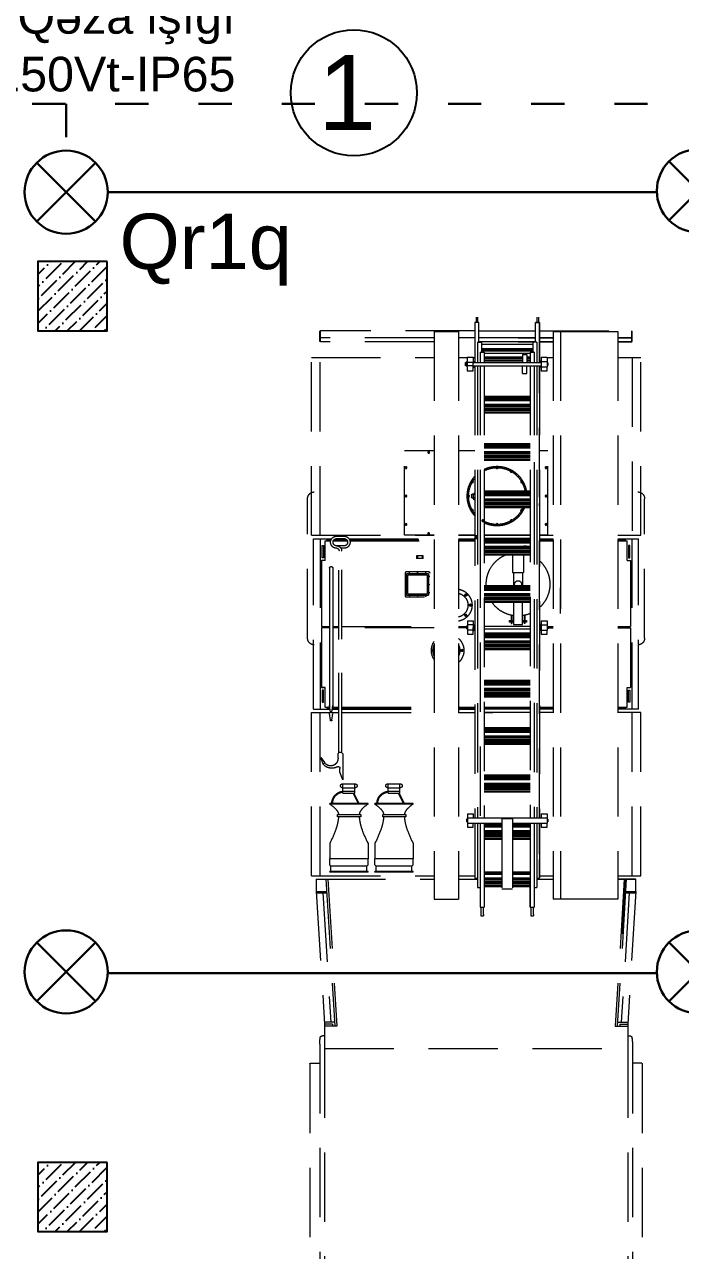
# Model space of a CAD drawing. Header units: millimetres. Extents: x 42452 to 2852333, y -419346 to 834876.
# Drawn here: x 2541444 to 2546176, y 326595 to 335442 of the extents above; entities that cross this region are included whole.
import ezdxf

# ---------------------------------------------------------------- set-up
doc = ezdxf.new("R2010")
doc.units = ezdxf.units.MM
doc.linetypes.add('ACAD_ISO03W100', pattern=[30, 12, -18])
doc.linetypes.add('DASHED', pattern=[0.75, 0.5, -0.25])
for name, color, linetype, lineweight in [('cad-block.com_Pen_No__7', 7, 'Continuous', 60), ('memar', 7, 'Continuous', 25), ('надписи', 5, 'Continuous', 30), ('НСП11', 5, 'Continuous', 30), ('Соед_газа', 184, 'ACAD_ISO03W100', 30)]:
    doc.layers.add(name, color=color, linetype=linetype, lineweight=lineweight)
doc.styles.add('Arial', font='arial.ttf', dxfattribs={"height": 200})
doc.styles.add('my_own', font='arial.ttf')
doc.styles.add('СГЕНЕРИР_СТИЛЬ_1', font='arial.ttf')

# ---------------------------------------------------------------- blocks, each defined once
blk = doc.blocks.new('MAS3')
at = {"layer": 'cad-block.com_Pen_No__7', "color": 252, "linetype": 'DASHED', "lineweight": 9, "ltscale": 1000, "true_color": 0x939598}
for p, q in [((137320.6, 786126.8), (137349.9, 786126.8)), ((137320.6, 786126.8), (137320.6, 785839.3)), ((137349.9, 786126.8), (137320.6, 786126.8)), ((137320.6, 785839.3), (137320.6, 786126.8)), ((137330, 786165.6), (137330, 786126.8)), ((137340.4, 786165.6), (137340.4, 786126.8)), ((137349.9, 785985.2), (137349.9, 786126.8)), ((137760, 786126.8), (137789.3, 786126.8)), ((137760, 785985.2), (137760, 786126.8)), ((137769.5, 786165.6), (137769.5, 786126.8)), ((137779.3, 786165.6), (137779.3, 786126.8)), ((137789.3, 786126.8), (137789.3, 785988.1)), ((136653.3, 785990), (136653.3, 786064.3)), ((136656.2, 786064.3), (136653.3, 786064.3)), ((136653.3, 785990), (136653.3, 786064.3)), ((136656.2, 786064.3), (136653.3, 786064.3)), ((136656.2, 785988.1), (136656.2, 786066.2)), ((137320.6, 786066.2), (136656.2, 786066.2)), ((136656.2, 785988.1), (136656.2, 786066.2)), ((136656.2, 786019.4), (136656.2, 786064.3)), ((136656.2, 786019.4), (136656.2, 786064.3)), ((136656.2, 785990), (136656.2, 786019.4)), ((136656.2, 786017.4), (136757.4, 786017.4)), ((136757.4, 786017.4), (136656.2, 786017.4)), ((136757.4, 786060.9), (136757.4, 781965.9)), ((137222.9, 786060.9), (136757.4, 786060.9)), ((137170.2, 786060.9), (137170.2, 781965.9)), ((137222.9, 786060.9), (137222.9, 781965.9)), ((137222.9, 786017.4), (137320.6, 786017.4)), ((137320.6, 786017.4), (137222.9, 786017.4)), ((137760, 786066.2), (137349.9, 786066.2)), ((137349.9, 786017.4), (137760, 786017.4)), ((137476.5, 786017.4), (137349.9, 786017.4)), ((137789.3, 786066.2), (138902.3, 786066.2)), ((137789.3, 786017.4), (137906.2, 786017.4)), ((137906.2, 786060.9), (137906.2, 781965.9)), ((138082, 786060.9), (137906.2, 786060.9)), ((138082, 786060.9), (138082, 781965.9)), ((138082, 786017.4), (138902.3, 786017.4)), ((138902.3, 785988.1), (138902.3, 786066.2)), ((138902.3, 786064.3), (138905.2, 786064.3)), ((138902.3, 786019.4), (138902.3, 786064.3)), ((138902.3, 785990), (138902.3, 786019.4)), ((138905.2, 785990), (138905.2, 786064.3)), ((136656.2, 785990), (136653.3, 785990)), ((136656.2, 785990), (136653.3, 785990)), ((136656.2, 785990), (136656.2, 785990.7)), ((136656.2, 785988.1), (136757.4, 785988.1)), ((136757.4, 785988.1), (136656.2, 785988.1)), ((137222.9, 785988.1), (137320.6, 785988.1)), ((137320.6, 785988.1), (137222.9, 785988.1)), ((137340.1, 785985.2), (137359.7, 785985.2)), ((137340.1, 785985.2), (137340.1, 785839.3)), ((137409.6, 785988.1), (137349.9, 785988.1)), ((137349.9, 785988.1), (137760, 785988.1)), ((137476.5, 785988.1), (137349.9, 785988.1)), ((137359.7, 785985.2), (137369.4, 785985.2)), ((137359.7, 785912), (137389, 785912)), ((137389, 785912), (137359.7, 785912)), ((137359.7, 785912), (137389, 785912)), ((137359.7, 785912), (137359.7, 785839.3)), ((137369.4, 785985.2), (137369.4, 785912)), ((137740.5, 785970.3), (137369.4, 785970.3)), ((137740.5, 785938.3), (137369.4, 785938.3)), ((137740.5, 785931.5), (137369.4, 785931.5)), ((137740.5, 785921.8), (137369.4, 785921.8)), ((137389, 785912), (137389, 785839.3)), ((137721, 785912), (137721, 785839.3)), ((137750.3, 785912), (137721, 785912)), ((137769.8, 785985.2), (137740.5, 785985.2)), ((137740.5, 785985.2), (137740.5, 785912)), ((137769.8, 785985.2), (137750.3, 785985.2)), ((137750.3, 785912), (137750.3, 785839.3)), ((137769.8, 785985.2), (137769.8, 785839.3)), ((137789, 785988.1), (137789.3, 785988.1)), ((137789.3, 785988.1), (137789.3, 785839.3)), ((138082, 785988.1), (138902.3, 785988.1)), ((138148.9, 785988.1), (138217.3, 785988.1)), ((138902.3, 785990), (138905.2, 785990)), ((136757.4, 785873.4), (136590.8, 785873.4)), ((136590.8, 784591.1), (136590.8, 785873.4)), ((136654.3, 785873.4), (136654.3, 784591.1)), ((137267.5, 785873.4), (137222.9, 785873.4)), ((137267.5, 785836.8), (137262.6, 785836.8)), ((137262.6, 785836.8), (137262.6, 785817.3)), ((137310.5, 785875.9), (137267.5, 785875.9)), ((137267.5, 785875.9), (137267.5, 785846.6)), ((137267.5, 785846.6), (137267.5, 785807.5)), ((137306.6, 785846.6), (137267.5, 785846.6)), ((137310.5, 785846.6), (137306.6, 785846.6)), ((137310.5, 785875.9), (137310.5, 785839.3)), ((137310.5, 785849), (137315.4, 785849)), ((137804.6, 785839.3), (137310.5, 785839.3)), ((137310.5, 785839.3), (137310.5, 785778.2)), ((137315.4, 785849), (137315.4, 785839.3)), ((137320.6, 785846.6), (137315.4, 785846.6)), ((137721, 785905.1), (137389, 785905.1)), ((137414, 785879.7), (137389, 785879.7)), ((137414, 785872.9), (137389, 785872.9)), ((137389, 785863.1), (137414, 785863.1)), ((137414, 785853.8), (137389, 785853.8)), ((137414, 785850.4), (137389, 785850.4)), ((137443.3, 785895.3), (137414, 785895.3)), ((137414, 785895.3), (137414, 785839.3)), ((137443.3, 785895.3), (137443.3, 785839.3)), ((137721, 785879.7), (137443.3, 785879.7)), ((137721, 785872.9), (137443.3, 785872.9)), ((137443.3, 785863.1), (137721, 785863.1)), ((137721, 785853.8), (137443.3, 785853.8)), ((137721, 785850.4), (137443.3, 785850.4)), ((137800.7, 785873.4), (137789.3, 785873.4)), ((137795.8, 785846.6), (137789.3, 785846.6)), ((137800.7, 785849), (137795.8, 785849)), ((137795.8, 785849), (137795.8, 785839.3)), ((137843.7, 785875.9), (137800.7, 785875.9)), ((137800.7, 785875.9), (137800.7, 785839.3)), ((137800.7, 785778.2), (137800.7, 785839.3)), ((137804.6, 785839.3), (137843.7, 785839.3)), ((137843.7, 785875.9), (137843.7, 785846.6)), ((137906.2, 785873.4), (137843.7, 785873.4)), ((137906.2, 785873.4), (137843.7, 785873.4)), ((137843.7, 785807.5), (137843.7, 785846.6)), ((137843.7, 785843.2), (137848, 785843.2)), ((137843.7, 785841.7), (137843.7, 785812.4)), ((137849.4, 785841.7), (137849.4, 785827.1)), ((137856.2, 785838.8), (137849.4, 785838.8)), ((137849.4, 785827.1), (137849.4, 785812.4)), ((137856.2, 785815.3), (137856.2, 785838.8)), ((138967.7, 785873.4), (138082, 785873.4)), ((138904.3, 784591.1), (138904.3, 785873.4)), ((138967.7, 784591.1), (138967.7, 785873.4)), ((137267.5, 785817.3), (137262.6, 785817.3)), ((137306.6, 785807.5), (137267.5, 785807.5)), ((137267.5, 785778.2), (137267.5, 785807.5)), ((137310.5, 785778.2), (137267.5, 785778.2)), ((137310.5, 785807.5), (137306.6, 785807.5)), ((137804.6, 785814.9), (137310.5, 785814.9)), ((137310.5, 785805.1), (137315.4, 785805.1)), ((137315.4, 785814.9), (137315.4, 785805.1)), ((137320.6, 785807.5), (137315.4, 785807.5)), ((137320.6, 785814.9), (137320.6, 784866.4)), ((137320.6, 784866.4), (137320.6, 785814.9)), ((137340.1, 785814.9), (137340.1, 784875.3)), ((137359.7, 785814.9), (137359.7, 784881.6)), ((137389, 785814.9), (137389, 784888.6)), ((137414, 785758.8), (137414, 785814.9)), ((137443.3, 785758.8), (137414, 785758.8)), ((137443.3, 785758.8), (137443.3, 785814.9)), ((137721, 785814.9), (137721, 784890.2)), ((137750.3, 785814.9), (137750.3, 784883.9)), ((137769.8, 785814.9), (137769.8, 784878.3)), ((137789.3, 785814.9), (137789.3, 784870.8)), ((137795.8, 785807.5), (137789.3, 785807.5)), ((137795.8, 785814.9), (137795.8, 785805.1)), ((137800.7, 785805.1), (137795.8, 785805.1)), ((137843.7, 785778.2), (137800.7, 785778.2)), ((137804.6, 785814.9), (137843.7, 785814.9)), ((137843.7, 785810.9), (137848, 785810.9)), ((137843.7, 785807.5), (137843.7, 785778.2)), ((137849.4, 785815.3), (137856.2, 785815.3)), ((137721, 785596.5), (137389, 785596.5)), ((137721, 785589.7), (137389, 785589.7)), ((137721, 785580), (137389, 785580)), ((137721, 785570.6), (137389, 785570.6)), ((137721, 785563.3), (137389, 785563.3)), ((137721, 785537.9), (137389, 785537.9)), ((137721, 785531.1), (137389, 785531.1)), ((137389, 785521.3), (137721, 785521.3)), ((137721, 785512), (137389, 785512)), ((137721, 785508.6), (137389, 785508.6)), ((137721, 785501.8), (137389, 785501.8)), ((137389, 785492), (137721, 785492)), ((137721, 785482.7), (137389, 785482.7)), ((137721, 785475.4), (137389, 785475.4)), ((137262.2, 785201.5), (137320.6, 785201.5)), ((137262.2, 784591.1), (137262.2, 785201.5)), ((137721, 785254.7), (137389, 785254.7)), ((137721, 785247.9), (137389, 785247.9)), ((137721, 785238.2), (137389, 785238.2)), ((137721, 785228.8), (137389, 785228.8)), ((137721, 785221.5), (137389, 785221.5)), ((137789.3, 785201.5), (137906.2, 785201.5)), ((138082, 785201.5), (138296.4, 785201.5)), ((138296.4, 784591.1), (138296.4, 785201.5)), ((137359.6, 785118.5), (137359.6, 784995.1)), ((137721, 785196.1), (137389, 785196.1)), ((137721, 785189.3), (137389, 785189.3)), ((137389, 785179.5), (137721, 785179.5)), ((137721, 785170.2), (137389, 785170.2)), ((137721, 785166.8), (137389, 785166.8)), ((137721, 785160), (137389, 785160)), ((137389, 785150.2), (137721, 785150.2)), ((137721, 785140.9), (137389, 785140.9)), ((137721, 785133.6), (137389, 785133.6)), ((137430.5, 785189.3), (137446.6, 785189.3)), ((138114.1, 785189.3), (138130.2, 785189.3)), ((138121, 785199.5), (138121, 785179.7)), ((137267.4, 785079.4), (137283.5, 785079.4)), ((137274.4, 785069.2), (137274.4, 785088.9)), ((137522.8, 785056.8), (137520, 785051.9)), ((137520, 785051.9), (137521.4, 785049.5)), ((137522.8, 785047), (137521.4, 785049.5)), ((137528.5, 785046.9), (137522.8, 785056.9)), ((137528.5, 785056.8), (137522.8, 785056.8)), ((137528.5, 785047), (137522.8, 785047)), ((137529.9, 785054.4), (137528.5, 785056.8)), ((137531.3, 785051.9), (137528.5, 785047)), ((137529.9, 785054.4), (137531.3, 785051.9)), ((137628.2, 785085), (137623.3, 785082.2)), ((137623.3, 785082.2), (137623.3, 785079.4)), ((137623.3, 785076.6), (137623.3, 785079.4)), ((137628.2, 785073.8), (137623.3, 785076.6)), ((137628.2, 785073.6), (137628.2, 785085.2)), ((137633.1, 785082.2), (137628.2, 785085)), ((137628.2, 785071.2), (137628.2, 785082.7)), ((137633.1, 785076.6), (137628.2, 785073.8)), ((137633.1, 785079.4), (137633.1, 785082.2)), ((137633.1, 785079.4), (137633.1, 785076.6)), ((138277.3, 785079.4), (138293.3, 785079.4)), ((138284.2, 785069.2), (138284.2, 785088.9)), ((137455.6, 784974), (137445.6, 784979.7)), ((137450.6, 784982.5), (137445.7, 784979.7)), ((137445.7, 784979.7), (137445.7, 784974)), ((137445.7, 784974), (137448.2, 784972.6)), ((137450.6, 784971.2), (137448.2, 784972.6)), ((137453, 784981.1), (137450.6, 784982.5)), ((137455.5, 784974), (137450.6, 784971.2)), ((137453, 784981.1), (137455.5, 784979.7)), ((137455.5, 784979.7), (137455.5, 784974)), ((137800.8, 784974), (137810.8, 784979.7)), ((137800.9, 784979.7), (137803.4, 784981.1)), ((137800.9, 784974), (137800.9, 784979.7)), ((137805.8, 784971.2), (137800.9, 784974)), ((137805.8, 784982.5), (137803.4, 784981.1)), ((137810.7, 784979.7), (137805.8, 784982.5)), ((137808.2, 784972.6), (137805.8, 784971.2)), ((137808.2, 784972.6), (137810.7, 784974)), ((137810.7, 784974), (137810.7, 784979.7)), ((136563.4, 783849.4), (136563.4, 784855.3)), ((137267.4, 784874.3), (137283.5, 784874.3)), ((137274.4, 784864.1), (137274.4, 784883.9)), ((137320.6, 784866.4), (137320.6, 782553.1)), ((137340.1, 784879.7), (137340.1, 782553.1)), ((137359.7, 784881.6), (137359.7, 782553.1)), ((137721, 784912.9), (137389, 784912.9)), ((137721, 784912.9), (137389, 784912.9)), ((137721, 784906.1), (137389, 784906.1)), ((137721, 784906.1), (137389, 784906.1)), ((137389, 784896.4), (137389, 782553.1)), ((137437.8, 784896.4), (137389, 784896.4)), ((137721, 784896.4), (137389, 784896.4)), ((137721, 784887), (137389, 784887)), ((137721, 784879.7), (137389, 784879.7)), ((137721, 784854.3), (137389, 784854.3)), ((137721, 784847.5), (137389, 784847.5)), ((137721, 784896.4), (137680.6, 784896.4)), ((137721, 784890.2), (137721, 782553.1)), ((137750.3, 784883.9), (137750.3, 784566.7)), ((137769.8, 784879.7), (137769.8, 782553.1)), ((137789.3, 784870.8), (137789.3, 782553.1)), ((137795, 784889), (137804.2, 784889)), ((137795, 784859.7), (137804.2, 784859.7)), ((137812, 784881.2), (137812, 784867.5)), ((137825.1, 784874.3), (137836.6, 784874.3)), ((137827.5, 784874.3), (137839, 784874.3)), ((137827.6, 784874.3), (137830.5, 784879.2)), ((137830.5, 784869.4), (137827.6, 784874.3)), ((137830.5, 784879.2), (137833.3, 784879.2)), ((137833.3, 784869.4), (137830.5, 784869.4)), ((137836.1, 784879.2), (137833.3, 784879.2)), ((137833.3, 784869.4), (137836.1, 784869.4)), ((137838.9, 784874.3), (137836.1, 784879.2)), ((137836.1, 784869.4), (137838.9, 784874.3)), ((138277.3, 784874.3), (138293.3, 784874.3)), ((138284.2, 784864.1), (138284.2, 784883.9)), ((138995.1, 783849.4), (138995.1, 784855.3)), ((137320.6, 782553.1), (137320.6, 784821.7)), ((137389, 784837.7), (137721, 784837.7)), ((137721, 784828.4), (137389, 784828.4)), ((137721, 784825), (137389, 784825)), ((137721, 784818.2), (137389, 784818.2)), ((137389, 784808.4), (137721, 784808.4)), ((137721, 784799.1), (137389, 784799.1)), ((137437.3, 784791.8), (137389, 784791.8)), ((137721, 784791.8), (137389, 784791.8)), ((137455.6, 784774.7), (137445.6, 784768.9)), ((137448.2, 784776), (137445.7, 784774.6)), ((137445.7, 784774.6), (137445.7, 784769)), ((137445.7, 784769), (137450.6, 784766.1)), ((137448.2, 784776), (137450.6, 784777.4)), ((137450.6, 784777.4), (137455.5, 784774.6)), ((137450.6, 784766.1), (137453, 784767.6)), ((137455.5, 784769), (137453, 784767.6)), ((137455.5, 784774.6), (137455.5, 784769)), ((137721, 784791.8), (137681.3, 784791.8)), ((137800.8, 784774.7), (137810.8, 784768.9)), ((137800.9, 784774.6), (137805.8, 784777.4)), ((137800.9, 784769), (137800.9, 784774.6)), ((137803.4, 784767.6), (137800.9, 784769)), ((137803.4, 784767.6), (137805.8, 784766.1)), ((137805.8, 784777.4), (137808.2, 784776)), ((137805.8, 784766.1), (137810.7, 784769)), ((137810.7, 784774.6), (137808.2, 784776)), ((137810.7, 784769), (137810.7, 784774.6)), ((137274.4, 784659.4), (137274.4, 784679.1)), ((137521.4, 784699.2), (137520, 784696.7)), ((137520, 784696.7), (137522.8, 784691.8)), ((137521.4, 784699.2), (137522.8, 784701.6)), ((137528.5, 784701.7), (137522.8, 784691.7)), ((137522.8, 784701.6), (137528.5, 784701.6)), ((137522.8, 784691.8), (137528.5, 784691.8)), ((137528.5, 784701.6), (137531.3, 784696.7)), ((137528.5, 784691.8), (137529.9, 784694.3)), ((137531.3, 784696.7), (137529.9, 784694.3)), ((137623.3, 784672.1), (137628.2, 784674.9)), ((137623.3, 784669.2), (137623.3, 784672.1)), ((137628.2, 784677.4), (137628.2, 784665.9)), ((137628.2, 784675.5), (137628.2, 784662.9)), ((137628.2, 784675), (137628.2, 784663.5)), ((137628.2, 784674.9), (137633.1, 784672.1)), ((137633.1, 784672.1), (137633.1, 784669.2)), ((137725.1, 784696.7), (137727.9, 784701.6)), ((137726.5, 784694.3), (137725.1, 784696.7)), ((137726.5, 784694.3), (137727.9, 784691.8)), ((137727.9, 784701.7), (137733.6, 784691.7)), ((137727.9, 784701.6), (137733.6, 784701.6)), ((137727.9, 784691.8), (137733.6, 784691.8)), ((137733.6, 784701.6), (137735, 784699.2)), ((137733.6, 784691.8), (137736.4, 784696.7)), ((137736.4, 784696.7), (137735, 784699.2)), ((138284.2, 784659.4), (138284.2, 784679.1)), ((136757.4, 784591.1), (136590.8, 784591.1)), ((137320.6, 784591.1), (137222.9, 784591.1)), ((137262.2, 784591.1), (137320.6, 784591.1)), ((137262.2, 784591.1), (137320.6, 784591.1)), ((137267.4, 784669.6), (137283.5, 784669.6)), ((137389, 784591.1), (137721, 784591.1)), ((137721, 784591.1), (137389, 784591.1)), ((137389, 784591.1), (137721, 784591.1)), ((137622.3, 784669.2), (137634.1, 784669.2)), ((137623.3, 784669.2), (137623.3, 784666.4)), ((137623.3, 784666.4), (137628.2, 784663.6)), ((137628.2, 784663.6), (137633.1, 784666.4)), ((137633.1, 784666.4), (137633.1, 784669.2)), ((137779.3, 784591.1), (137779.3, 784591.1)), ((137779.3, 784591.1), (137779.3, 784563.2)), ((137789.3, 784591.1), (137906.2, 784591.1)), ((137906.2, 784591.1), (137789.3, 784591.1)), ((137789.3, 784591.1), (137906.2, 784591.1)), ((138082, 784591.1), (138296.4, 784591.1)), ((138967.7, 784591.1), (138082, 784591.1)), ((138082, 784591.1), (138296.4, 784591.1)), ((138114.1, 784603.3), (138130.2, 784603.3)), ((138121, 784593.1), (138121, 784612.9)), ((138277.3, 784669.6), (138293.3, 784669.6)), ((138296.4, 784591.1), (138296.4, 784591.1)), ((138784.9, 784585.3), (138732.2, 784585.3)), ((136606.4, 783336.2), (136606.4, 784566.7)), ((136757.4, 784566.7), (136606.4, 784566.7)), ((136655.2, 784566.7), (136655.2, 783336.2)), ((136689.4, 784409.5), (136689.4, 784551.1)), ((136757.4, 784551.1), (136689.4, 784551.1)), ((136704.1, 784566.7), (136704.1, 784551.1)), ((136757.4, 784560.8), (136704.1, 784560.8)), ((137320.6, 784566.7), (137222.9, 784566.7)), ((137320.6, 784560.8), (137222.9, 784560.8)), ((137320.6, 784551.1), (137222.9, 784551.1)), ((137721, 784571.1), (137389, 784571.1)), ((137721, 784564.3), (137389, 784564.3)), ((137721, 784554.6), (137389, 784554.6)), ((137721, 784545.2), (137389, 784545.2)), ((137721, 784537.9), (137389, 784537.9)), ((137721, 784512.5), (137389, 784512.5)), ((137721, 784505.7), (137389, 784505.7)), ((137389, 784495.9), (137721, 784495.9)), ((137415.5, 784512.5), (137427.7, 784512.5)), ((137431.6, 784512.5), (137437.5, 784512.5)), ((137750.3, 784566.7), (137750.3, 782553.1)), ((137906.2, 784551.1), (137789, 784551.1)), ((137906.2, 784566.7), (137789.3, 784566.7)), ((137906.2, 784560.8), (137789.3, 784560.8)), ((138696.3, 784566.7), (138082, 784566.7)), ((138692.8, 784560.8), (138082, 784560.8)), ((138689.3, 784551.1), (138082, 784551.1)), ((138809.4, 784551.1), (138707.7, 784551.1)), ((138802.6, 784560.8), (138714.4, 784560.8)), ((138792, 784566.7), (138725, 784566.7)), ((138784.9, 784567.7), (138732.2, 784567.7)), ((138732.2, 784514.9), (138766.4, 784514.9)), ((138732.2, 784514.9), (138784.9, 784514.9)), ((138732.2, 784497.4), (138754.4, 784497.4)), ((138952.1, 784566.7), (138820.8, 784566.7)), ((138854.5, 784560.8), (138824.3, 784560.8)), ((138869.1, 784551.1), (138827.7, 784551.1)), ((138854.5, 784551.1), (138854.5, 784566.7)), ((138869.1, 784409.5), (138869.1, 784551.1)), ((138903.3, 784566.7), (138903.3, 783336.2)), ((138952.1, 783336.2), (138952.1, 784566.7)), ((136689.4, 784409.5), (136665, 784409.5)), ((136665, 784409.5), (136665, 783932.1)), ((137721, 784486.6), (137389, 784486.6)), ((137721, 784483.2), (137389, 784483.2)), ((137721, 784476.4), (137389, 784476.4)), ((137389, 784466.6), (137721, 784466.6)), ((137721, 784457.3), (137389, 784457.3)), ((137515.6, 784450), (137389, 784450)), ((137437.5, 784450), (137437.5, 784324)), ((137515.6, 784450), (137515.6, 784324)), ((137721, 784450), (137515.6, 784450)), ((138159.8, 784429.4), (138159.8, 784444.1)), ((138159.8, 784424.5), (138159.8, 784444.1)), ((138159.8, 784444.1), (138208.6, 784444.1)), ((138159.8, 784444.1), (138208.6, 784444.1)), ((138159.8, 784424.5), (138208.6, 784424.5)), ((138161.7, 784434.3), (138169.5, 784434.3)), ((138165.6, 784438.2), (138165.6, 784430.4)), ((138198.8, 784434.3), (138206.6, 784434.3)), ((138202.7, 784438.2), (138202.7, 784430.4)), ((138208.6, 784444.1), (138208.6, 784429.4)), ((138208.6, 784444.1), (138208.6, 784424.5)), ((138749.7, 784479.8), (138747.3, 784479.8)), ((138747.3, 783842.7), (138747.3, 784479.8)), ((138767.3, 784479.8), (138770.1, 784479.8)), ((138770.1, 783839.1), (138770.1, 784479.8)), ((138869.1, 784409.5), (138893.5, 784409.5)), ((138893.5, 784409.5), (138893.5, 783932.1)), ((137515.6, 784324), (137437.5, 784324)), ((137444.8, 784324), (137444.8, 784229.3)), ((137508.3, 784324), (137508.3, 784229.3)), ((138145.5, 784321), (138139.6, 784321)), ((138142.5, 784318.1), (138142.5, 784324)), ((138204.1, 784321), (138198.2, 784321)), ((138201.1, 784318.1), (138201.1, 784324)), ((138262.7, 784321), (138256.8, 784321)), ((138259.7, 784318.1), (138259.7, 784324)), ((138812.3, 784353.4), (138812.3, 784144.4)), ((138836.9, 784353.4), (138836.9, 784144.4)), ((137721, 784229.3), (137389, 784229.3)), ((138120.1, 784294.6), (138114.2, 784294.6)), ((138120.1, 784236.1), (138114.2, 784236.1)), ((138117.2, 784297.6), (138117.2, 784291.7)), ((138117.2, 784239), (138117.2, 784233.1)), ((138122.5, 784310.8), (138122.5, 784162.3)), ((138275.8, 784315.6), (138127.4, 784315.6)), ((138131.3, 784306.9), (138131.3, 784166.2)), ((138271.9, 784306.9), (138131.3, 784306.9)), ((138271.9, 784166.2), (138271.9, 784306.9)), ((138280.7, 784162.3), (138280.7, 784310.8)), ((138283.2, 784294.6), (138289, 784294.6)), ((138283.2, 784236.1), (138289, 784236.1)), ((138286.1, 784297.6), (138286.1, 784291.7)), ((138286.1, 784239), (138286.1, 784233.1)), ((137170.2, 784028.1), (137170.2, 784213)), ((137721, 784222.5), (137389, 784222.5)), ((137721, 784212.8), (137389, 784212.8)), ((137721, 784203.4), (137389, 784203.4)), ((137721, 784196.1), (137389, 784196.1)), ((137721, 784170.7), (137389, 784170.7)), ((137721, 784163.9), (137389, 784163.9)), ((137389, 784154.1), (137721, 784154.1)), ((137721, 784144.8), (137389, 784144.8)), ((137721, 784141.4), (137389, 784141.4)), ((138120.1, 784177.5), (138114.2, 784177.5)), ((138117.2, 784180.4), (138117.2, 784174.5)), ((138127.4, 784157.4), (138275.8, 784157.4)), ((138131.3, 784166.2), (138271.9, 784166.2)), ((138145.5, 784152.1), (138139.6, 784152.1)), ((138142.5, 784155), (138142.5, 784149.1)), ((138204.1, 784152.1), (138198.2, 784152.1)), ((138201.1, 784155), (138201.1, 784149.1)), ((138262.7, 784152.1), (138256.8, 784152.1)), ((138259.7, 784155), (138259.7, 784149.1)), ((138283.2, 784177.5), (138289, 784177.5)), ((138286.1, 784180.4), (138286.1, 784174.5)), ((138812.3, 784144.4), (138812.3, 784087.9)), ((138836.9, 784144.4), (138836.9, 784090.9)), ((137721, 784134.6), (137389, 784134.6)), ((137389, 784124.8), (137721, 784124.8)), ((137721, 784115.5), (137389, 784115.5)), ((137721, 784108.2), (137389, 784108.2)), ((137444.8, 783948), (137444.8, 784108.2)), ((137508.3, 784108.2), (137508.3, 783948)), ((138812.3, 784087.9), (138812.3, 783840.2)), ((138836.9, 784090.9), (138836.9, 783840.2)), ((137309.1, 783974.7), (137266.1, 783974.7)), ((137266.1, 783974.7), (137266.1, 783945.4)), ((137309.1, 783974.7), (137309.1, 783925.9)), ((137415.5, 783976.4), (137415.5, 783964.6)), ((137427.7, 783976.4), (137415.5, 783976.4)), ((137415.5, 783964.6), (137427.7, 783964.6)), ((137427.7, 784014.3), (137427.7, 783955.4)), ((137427.7, 783964.2), (137431.6, 783964.2)), ((137431.6, 784013.5), (137431.6, 783955.4)), ((137444.8, 783976.4), (137431.6, 783976.4)), ((137431.6, 783964.6), (137444.8, 783964.6)), ((137521.4, 783976.4), (137508.3, 783976.4)), ((137508.3, 783964.6), (137521.4, 783964.6)), ((137521.4, 784013.5), (137521.4, 783955.4)), ((137525.4, 783964.2), (137521.4, 783964.2)), ((137525.4, 784014.3), (137525.4, 783955.4)), ((137537.6, 783976.4), (137525.4, 783976.4)), ((137525.4, 783964.6), (137537.6, 783964.6)), ((137537.6, 783964.6), (137537.6, 783976.4)), ((137842.3, 783974.7), (137799.3, 783974.7)), ((137799.3, 783974.7), (137799.3, 783925.9)), ((137842.3, 783974.7), (137842.3, 783945.4)), ((136757.4, 783932.1), (136665, 783932.1)), ((136757.4, 783922.4), (136665, 783922.4)), ((136665, 783922.4), (136665, 783493.5)), ((137261.2, 783932.1), (137222.9, 783932.1)), ((137261.2, 783922.4), (137222.9, 783922.4)), ((137266.1, 783935.7), (137261.2, 783935.7)), ((137261.2, 783935.7), (137261.2, 783916.1)), ((137266.1, 783916.1), (137261.2, 783916.1)), ((137266.1, 783945.4), (137266.1, 783906.4)), ((137309.1, 783945.4), (137266.1, 783945.4)), ((137309.1, 783906.4), (137266.1, 783906.4)), ((137266.1, 783877.1), (137266.1, 783906.4)), ((137309.1, 783877.1), (137266.1, 783877.1)), ((137309.1, 783947.9), (137314, 783947.9)), ((137309.1, 783925.9), (137309.1, 783877.1)), ((137309.1, 783903.9), (137314, 783903.9)), ((137314, 783947.9), (137314, 783903.9)), ((137320.6, 783945.4), (137314, 783945.4)), ((137320.6, 783935.7), (137314, 783935.7)), ((137320.6, 783916.1), (137314, 783916.1)), ((137320.6, 783906.4), (137314, 783906.4)), ((137721, 783935.7), (137389, 783935.7)), ((137721, 783916.1), (137389, 783916.1)), ((137721, 783887.5), (137389, 783887.5)), ((137721, 783880.7), (137389, 783880.7)), ((137427.7, 783955.4), (137431.6, 783955.4)), ((137508.3, 783948), (137444.8, 783948)), ((137525.4, 783955.4), (137521.4, 783955.4)), ((137794.4, 783945.4), (137789.3, 783945.4)), ((137794.4, 783935.7), (137789.3, 783935.7)), ((137794.4, 783906.4), (137789.3, 783906.4)), ((137799.3, 783947.9), (137794.4, 783947.9)), ((137794.4, 783947.9), (137794.4, 783903.9)), ((137799.3, 783903.9), (137794.4, 783903.9)), ((137799.3, 783945.4), (137842.3, 783945.4)), ((137799.3, 783877.1), (137799.3, 783925.9)), ((137799.3, 783906.4), (137842.3, 783906.4)), ((137842.3, 783877.1), (137799.3, 783877.1)), ((137842.3, 783945.4), (137842.3, 783906.4)), ((137842.3, 783935.7), (137847.2, 783935.7)), ((137842.3, 783916.1), (137847.2, 783916.1)), ((137842.3, 783906.4), (137842.3, 783877.1)), ((137847.2, 783935.7), (137847.2, 783916.1)), ((137906.2, 783932.1), (137847.2, 783932.1)), ((137847.2, 783922.4), (137906.2, 783922.4)), ((138747.3, 783932.1), (138082, 783932.1)), ((138082, 783922.4), (138747.3, 783922.4)), ((138812.3, 783932.1), (138770.1, 783932.1)), ((138770.1, 783922.4), (138812.3, 783922.4)), ((138893.5, 783932.1), (138836.9, 783932.1)), ((138836.9, 783922.4), (138893.5, 783922.4)), ((138893.5, 783922.4), (138893.5, 783493.5)), ((137721, 783871), (137389, 783871)), ((137721, 783861.6), (137389, 783861.6)), ((137721, 783854.3), (137389, 783854.3)), ((137721, 783828.9), (137389, 783828.9)), ((137721, 783822.1), (137389, 783822.1)), ((137389, 783812.3), (137721, 783812.3)), ((137721, 783803), (137389, 783803)), ((137721, 783799.6), (137389, 783799.6)), ((137721, 783792.8), (137389, 783792.8)), ((138747.3, 783099.3), (138747.3, 783842.7)), ((138770.1, 783099.7), (138770.1, 783839.1)), ((138812.3, 783840.2), (138812.3, 783305.1)), ((138836.9, 783840.2), (138836.9, 783305.1)), ((137389, 783783), (137721, 783783)), ((137721, 783773.7), (137389, 783773.7)), ((137721, 783766.4), (137389, 783766.4)), ((137721, 783545.7), (137389, 783545.7)), ((137721, 783538.9), (137389, 783538.9)), ((137721, 783529.2), (137389, 783529.2)), ((136689.4, 783493.5), (136665, 783493.5)), ((136689.4, 783351.9), (136689.4, 783493.5)), ((137721, 783519.8), (137389, 783519.8)), ((137721, 783512.5), (137389, 783512.5)), ((137721, 783487.1), (137389, 783487.1)), ((137721, 783480.3), (137389, 783480.3)), ((137389, 783470.5), (137721, 783470.5)), ((137721, 783461.2), (137389, 783461.2)), ((137721, 783457.8), (137389, 783457.8)), ((137721, 783451), (137389, 783451)), ((137389, 783441.2), (137721, 783441.2)), ((137721, 783431.9), (137389, 783431.9)), ((137750.3, 783512.5), (137750.3, 783487.1)), ((138869.1, 783493.5), (138893.5, 783493.5)), ((138869.1, 783351.9), (138869.1, 783493.5)), ((138893.5, 783493.5), (138869.1, 783493.5)), ((136757.4, 783351.9), (136689.4, 783351.9)), ((136704.1, 783351.9), (136704.1, 783336.2)), ((137320.6, 783351.9), (137222.9, 783351.9)), ((137721, 783424.6), (137389, 783424.6)), ((137721, 783351.9), (137389, 783351.9)), ((137906.2, 783351.9), (137789.3, 783351.9)), ((138747.3, 783351.9), (138082, 783351.9)), ((138812.3, 783351.9), (138770.1, 783351.9)), ((138819.2, 783314.1), (138812.3, 783363.1)), ((138829.7, 783314.1), (138836.9, 783363.1)), ((138869.1, 783351.9), (138836.9, 783351.9)), ((138854.5, 783351.9), (138854.5, 783336.2)), ((136590.8, 783312.8), (136757.4, 783312.8)), ((136590.8, 782134), (136590.8, 783312.8)), ((136606.4, 783336.2), (136757.4, 783336.2)), ((136654.3, 782134), (136654.3, 783312.8)), ((136757.4, 783342.1), (136704.1, 783342.1)), ((137320.6, 783342.1), (137222.9, 783342.1)), ((137222.9, 783336.2), (137320.6, 783336.2)), ((137222.9, 783312.8), (137320.6, 783312.8)), ((137721, 783342.1), (137389, 783342.1)), ((137389, 783336.2), (137721, 783336.2)), ((137389, 783312.8), (137721, 783312.8)), ((137721, 783312.8), (137657.3, 783312.8)), ((137906.2, 783342.1), (137789.3, 783342.1)), ((137906.2, 783336.2), (137789.3, 783336.2)), ((137906.2, 783312.8), (137789.3, 783312.8)), ((137906.2, 783312.8), (137789.3, 783312.8)), ((138747.3, 783342.1), (138082, 783342.1)), ((138747.3, 783336.2), (138082, 783336.2)), ((138747.3, 783312.8), (138082, 783312.8)), ((138747.3, 783312.8), (138082, 783312.8)), ((138812.3, 783342.1), (138770.1, 783342.1)), ((138812.3, 783336.2), (138770.1, 783336.2)), ((138812.3, 783312.8), (138770.1, 783312.8)), ((138812.3, 783312.8), (138770.1, 783312.8)), ((138819.2, 783256.2), (138812.3, 783305.1)), ((138829.7, 783256.1), (138836.9, 783305.1)), ((138854.5, 783342.1), (138836.9, 783342.1)), ((138952.1, 783336.2), (138836.9, 783336.2)), ((138967.7, 783312.8), (138836.9, 783312.8)), ((138904.3, 783312.8), (138836.9, 783312.8)), ((138904.3, 782134), (138904.3, 783312.8)), ((138967.7, 782134), (138967.7, 783312.8)), ((137721, 783203.9), (137389, 783203.9)), ((137721, 783197.1), (137389, 783197.1)), ((137721, 783187.4), (137389, 783187.4)), ((137721, 783178), (137389, 783178)), ((137721, 783170.7), (137389, 783170.7)), ((137721, 783145.3), (137389, 783145.3)), ((137721, 783138.5), (137389, 783138.5)), ((137389, 783128.7), (137721, 783128.7)), ((137721, 783119.4), (137389, 783119.4)), ((137721, 783116), (137389, 783116)), ((137721, 783109.2), (137389, 783109.2)), ((137389, 783099.4), (137721, 783099.4)), ((137721, 783090.1), (137389, 783090.1)), ((137721, 783082.8), (137389, 783082.8)), ((138747.3, 783023.4), (138747.3, 783099.7)), ((138770.2, 783023.4), (138770.2, 783099.7)), ((138749.7, 783023.4), (138740.9, 783014.6)), ((138740.9, 783014.6), (138740.9, 782993.7)), ((138740.9, 782993.7), (138740.9, 782827.4)), ((138749.9, 783023.4), (138747.3, 783023.4)), ((138749.7, 783023.4), (138767.3, 783023.4)), ((138767.3, 783023.4), (138770.2, 783023.4)), ((138767.3, 783023.4), (138776.1, 783014.6)), ((138776.1, 783014.6), (138767.3, 783023.4)), ((138776.1, 783014.6), (138776.1, 782989)), ((138761.1, 782882.2), (138761.1, 782909.5)), ((138761.1, 782903.1), (138761.1, 782907.3)), ((138898.6, 782987.1), (138870.4, 782948.1)), ((138870.5, 782948.5), (138882, 782939.9)), ((138882, 782940.7), (138898.6, 782987.1)), ((137721, 782862.1), (137389, 782862.1)), ((137721, 782855.3), (137389, 782855.3)), ((137721, 782845.6), (137389, 782845.6)), ((137721, 782836.2), (137389, 782836.2)), ((137721, 782828.9), (137389, 782828.9)), ((138740.9, 782826.8), (138761.1, 782882.2)), ((137721, 782803.5), (137389, 782803.5)), ((137721, 782796.7), (137389, 782796.7)), ((137389, 782786.9), (137721, 782786.9)), ((137721, 782777.6), (137389, 782777.6)), ((137721, 782774.2), (137389, 782774.2)), ((137721, 782767.4), (137389, 782767.4)), ((137389, 782757.6), (137721, 782757.6)), ((137721, 782748.3), (137389, 782748.3)), ((137721, 782741), (137389, 782741)), ((138334.9, 782730.4), (138298.4, 782656.3)), ((138340.4, 782730.4), (138303.9, 782656.3)), ((138414.3, 782797.3), (138328.3, 782797.3)), ((138328.3, 782730.4), (138328.3, 782797.3)), ((138414.3, 782769.6), (138328.3, 782769.6)), ((138414.3, 782743.8), (138328.3, 782743.8)), ((138414.3, 782730.4), (138328.3, 782730.4)), ((138414.3, 782730.4), (138414.3, 782797.3)), ((138660.5, 782730.4), (138624, 782656.3)), ((138666, 782730.4), (138629.5, 782656.3)), ((138739.9, 782797.3), (138653.9, 782797.3)), ((138653.9, 782730.4), (138653.9, 782797.3)), ((138739.9, 782769.6), (138653.9, 782769.6)), ((138739.9, 782743.8), (138653.9, 782743.8)), ((138739.9, 782730.4), (138653.9, 782730.4)), ((138672.7, 782744), (138672.6, 782743.8)), ((138739.9, 782730.4), (138739.9, 782797.3)), ((138232.9, 782651.9), (138232.9, 782656.3)), ((138232.9, 782656.3), (138509.7, 782656.3)), ((138232.9, 782651.9), (138509.7, 782651.9)), ((138509.7, 782651.9), (138509.7, 782656.3)), ((138558.5, 782651.9), (138558.5, 782656.3)), ((138558.5, 782656.3), (138835.3, 782656.3)), ((138558.5, 782651.9), (138835.3, 782651.9)), ((138835.3, 782651.9), (138835.3, 782656.3)), ((137309.1, 782582.4), (137266.1, 782582.4)), ((137266.1, 782582.4), (137266.1, 782553.1)), ((137266.1, 782553.1), (137266.1, 782514.1)), ((137320.6, 782553.1), (137266.1, 782553.1)), ((137309.1, 782582.4), (137309.1, 782553.1)), ((137789.3, 782553.1), (137320.6, 782553.1)), ((137515.9, 782547.3), (137515.9, 782039.8)), ((137594, 782547.3), (137515.9, 782547.3)), ((137594, 782547.3), (137594, 782039.8)), ((137842.3, 782553.1), (137769.8, 782553.1)), ((137842.3, 782582.4), (137799.3, 782582.4)), ((137799.3, 782582.4), (137799.3, 782553.1)), ((137842.3, 782582.4), (137842.3, 782553.1)), ((137842.3, 782553.1), (137842.3, 782514.1)), ((138285.6, 782577.1), (138285.6, 782559.5)), ((138452.6, 782577.1), (138285.6, 782577.1)), ((138285.6, 782559.5), (138452.6, 782559.5)), ((138452.6, 782559.5), (138452.6, 782577.1)), ((138611.2, 782577.1), (138611.2, 782559.5)), ((138778.2, 782577.1), (138611.2, 782577.1)), ((138611.2, 782559.5), (138778.2, 782559.5)), ((138778.2, 782559.5), (138778.2, 782577.1)), ((137266.1, 782543.4), (137261.2, 782543.4)), ((137261.2, 782543.4), (137261.2, 782523.8)), ((137266.1, 782523.8), (137261.2, 782523.8)), ((137266.1, 782484.8), (137266.1, 782514.1)), ((137515.9, 782514.1), (137266.1, 782514.1)), ((137309.1, 782484.8), (137266.1, 782484.8)), ((137309.1, 782514.1), (137309.1, 782484.8)), ((137340.1, 782514.1), (137320.6, 782514.1)), ((137320.6, 782290), (137320.6, 782514.1)), ((137320.6, 782514.1), (137320.6, 782290)), ((137340.1, 782514.1), (137340.1, 782290)), ((137359.7, 782514.1), (137359.7, 782290)), ((137389, 782514.1), (137389, 782290)), ((137515.9, 782503.8), (137389, 782503.8)), ((137515.9, 782494.4), (137389, 782494.4)), ((137515.9, 782487.1), (137389, 782487.1)), ((137515.9, 782461.7), (137389, 782461.7)), ((137789.3, 782514.1), (137594, 782514.1)), ((137721, 782503.8), (137594, 782503.8)), ((137721, 782494.4), (137594, 782494.4)), ((137721, 782487.1), (137594, 782487.1)), ((137721, 782461.7), (137594, 782461.7)), ((137721, 782514.1), (137721, 782290)), ((137750.3, 782514.1), (137750.3, 782290)), ((137842.3, 782514.1), (137769.8, 782514.1)), ((137769.8, 782514.1), (137769.8, 782290)), ((137789.3, 782514.1), (137789.3, 782290)), ((137799.3, 782484.8), (137799.3, 782514.1)), ((137842.3, 782484.8), (137799.3, 782484.8)), ((137842.3, 782543.4), (137847.2, 782543.4)), ((137842.3, 782523.8), (137847.2, 782523.8)), ((137842.3, 782514.1), (137842.3, 782484.8)), ((137847.2, 782543.4), (137847.2, 782523.8)), ((137515.9, 782454.9), (137389, 782454.9)), ((137389, 782445.1), (137515.9, 782445.1)), ((137515.9, 782435.8), (137389, 782435.8)), ((137515.9, 782432.4), (137389, 782432.4)), ((137515.9, 782425.6), (137389, 782425.6)), ((137389, 782415.8), (137515.9, 782415.8)), ((137515.9, 782406.5), (137389, 782406.5)), ((137515.9, 782399.2), (137389, 782399.2)), ((137721, 782454.9), (137594, 782454.9)), ((137594, 782445.1), (137721, 782445.1)), ((137721, 782435.8), (137594, 782435.8)), ((137721, 782432.4), (137594, 782432.4)), ((137721, 782425.6), (137594, 782425.6)), ((137594, 782415.8), (137721, 782415.8)), ((137721, 782406.5), (137594, 782406.5)), ((137721, 782399.2), (137594, 782399.2)), ((137320.6, 782290), (137320.6, 782117.7)), ((137340.1, 782290), (137340.1, 782049.4)), ((137359.7, 782290), (137359.7, 781907.8)), ((137389, 782290), (137389, 781907.8)), ((137721, 782290), (137721, 781907.8)), ((137750.3, 782290), (137750.3, 781907.8)), ((137769.8, 782290), (137769.8, 782049.4)), ((137789.3, 782290), (137789.3, 782117.7)), ((138232.9, 782366.2), (138232.9, 782256.4)), ((138509.7, 782366.2), (138509.7, 782256.4)), ((138558.5, 782366.2), (138558.5, 782256.4)), ((138835.3, 782366.2), (138835.3, 782256.4)), ((137320.6, 782117.7), (137320.6, 782250.9)), ((138232.9, 782256.4), (138509.7, 782256.4)), ((138232.9, 782212.9), (138232.9, 782256.4)), ((138241.7, 782204.1), (138232.9, 782212.9)), ((138241.7, 782204.1), (138501, 782204.1)), ((138241.7, 782164.5), (138241.7, 782204.1)), ((138501, 782204.1), (138509.7, 782212.9)), ((138501, 782164.5), (138501, 782204.1)), ((138509.7, 782212.9), (138509.7, 782256.4)), ((138558.5, 782256.4), (138835.3, 782256.4)), ((138558.5, 782212.9), (138558.5, 782256.4)), ((138567.2, 782204.1), (138558.5, 782212.9)), ((138567.2, 782204.1), (138826.5, 782204.1)), ((138567.2, 782164.5), (138567.2, 782204.1)), ((138826.5, 782204.1), (138835.3, 782212.9)), ((138826.5, 782164.5), (138826.5, 782204.1)), ((138835.3, 782212.9), (138835.3, 782256.4)), ((136757.4, 782134), (136590.8, 782134)), ((136757.4, 782134), (136597.1, 782134)), ((136626.8, 782020.8), (136626.8, 782110.6)), ((136757.4, 782110.6), (136626.8, 782110.6)), ((136757.4, 782108.7), (136626.8, 782108.7)), ((136757.4, 782112.9), (136629.6, 782112.9)), ((136757.4, 782111.2), (136629.6, 782111.2)), ((136695.6, 782108.7), (136760.5, 781049.1)), ((136704.7, 782111.2), (136728.9, 781716)), ((136710.3, 782108.7), (136775.2, 781049.1)), ((137320.6, 782134), (137222.9, 782134)), ((137340.1, 782110.6), (137222.9, 782110.6)), ((137340.1, 782108.7), (137222.9, 782108.7)), ((137340.1, 782117.7), (137320.6, 782117.7)), ((137515.9, 782162), (137389, 782162)), ((137515.9, 782152.6), (137389, 782152.6)), ((137515.9, 782145.3), (137389, 782145.3)), ((137515.9, 782119.9), (137389, 782119.9)), ((137515.9, 782113.1), (137389, 782113.1)), ((137721, 782162), (137594, 782162)), ((137721, 782152.6), (137594, 782152.6)), ((137721, 782145.3), (137594, 782145.3)), ((137721, 782119.9), (137594, 782119.9)), ((137721, 782113.1), (137594, 782113.1)), ((137750.3, 782130.4), (137750.3, 781907.8)), ((137789.3, 782117.7), (137769.8, 782117.7)), ((137906.2, 782110.6), (137769.8, 782110.6)), ((137906.2, 782108.7), (137769.8, 782108.7)), ((137906.2, 782134), (137789.3, 782134)), ((138967.7, 782134), (138082, 782134)), ((138931.7, 782110.6), (138082, 782110.6)), ((138931.7, 782108.7), (138082, 782108.7)), ((138232.9, 782164.5), (138509.7, 782164.5)), ((138232.9, 782160.1), (138232.9, 782164.5)), ((138232.9, 782160.1), (138509.7, 782160.1)), ((138509.7, 782160.1), (138509.7, 782164.5)), ((138558.5, 782164.5), (138835.3, 782164.5)), ((138558.5, 782160.1), (138558.5, 782164.5)), ((138558.5, 782160.1), (138835.3, 782160.1)), ((138848.2, 782108.7), (138783.3, 781049.1)), ((138862.9, 782108.7), (138798, 781049.1)), ((138835.3, 782160.1), (138835.3, 782164.5)), ((138931.7, 782108.7), (138931.7, 782069.6)), ((136701, 782021), (136626.8, 782020.8)), ((136626.8, 782020.8), (136685.5, 781063.7)), ((137359.7, 782049.4), (137340.1, 782049.4)), ((137389, 782103.3), (137515.9, 782103.3)), ((137515.9, 782094), (137389, 782094)), ((137515.9, 782090.6), (137389, 782090.6)), ((137515.9, 782083.8), (137389, 782083.8)), ((137389, 782074), (137515.9, 782074)), ((137389, 781907.8), (137389, 782071.8)), ((137515.9, 782064.7), (137389, 782064.7)), ((137515.9, 782057.4), (137389, 782057.4)), ((137594, 782039.8), (137515.9, 782039.8)), ((137594, 782103.3), (137721, 782103.3)), ((137721, 782094), (137594, 782094)), ((137721, 782090.6), (137594, 782090.6)), ((137721, 782083.8), (137594, 782083.8)), ((137594, 782074), (137721, 782074)), ((137721, 782064.7), (137594, 782064.7)), ((137721, 782057.4), (137594, 782057.4)), ((137721, 782071.8), (137721, 781907.8)), ((137769.8, 782049.4), (137750.3, 782049.4)), ((138931.7, 782020.8), (138857.5, 782020.8)), ((138931.7, 782020.8), (138873, 781063.7)), ((138931.7, 782069.6), (138931.7, 782020.8)), ((136701.6, 782011.3), (136627.4, 782011)), ((136674.2, 782011.2), (136731.4, 781078.4)), ((136757.4, 781965.9), (137222.9, 781965.9)), ((138082, 781965.9), (137906.2, 781965.9)), ((138884.3, 782011.2), (138827.2, 781078.4)), ((138931.7, 782011), (138856.9, 782011)), ((137389, 781907.8), (137359.7, 781907.8)), ((137364.5, 781854.7), (137364.5, 781907.8)), ((137364.5, 781854.7), (137364.5, 781844.4)), ((137384.1, 781844.4), (137364.5, 781844.4)), ((137384.1, 781907.8), (137384.1, 781854.7)), ((137384.1, 781854.7), (137384.1, 781844.4)), ((137750.3, 781907.8), (137721, 781907.8)), ((137725.9, 781854.7), (137725.9, 781907.8)), ((137725.9, 781854.7), (137725.9, 781844.4)), ((137745.4, 781844.4), (137725.9, 781844.4)), ((137745.4, 781907.8), (137745.4, 781854.7)), ((137745.4, 781854.7), (137745.4, 781844.4)), ((136758.7, 781078.4), (136685.5, 781078.4)), ((136685.5, 781063.7), (136685.5, 780887.9)), ((136743.4, 781063.7), (136685.5, 781063.7)), ((136775.2, 781049.1), (136685.5, 781049.1)), ((136743.4, 781063.7), (136743.4, 781049.1)), ((138783.3, 781049.1), (138873, 781049.1)), ((138799.8, 781078.4), (138873, 781078.4)), ((138800.9, 781098), (138800.9, 781100)), ((138815.1, 781063.7), (138815.1, 781049.1)), ((138815.1, 781063.7), (138873, 781063.7)), ((138873, 781063.7), (138873, 780887.9)), ((136685.5, 780979.5), (136670.6, 780979.5)), ((138873, 780979.5), (138887.9, 780979.5)), ((136651.3, 780919.7), (136651.3, 776659.6)), ((138873, 780887.9), (136685.5, 780887.9)), ((136685.5, 780887.9), (136685.5, 776659.6)), ((138873, 780887.9), (138873, 776659.6)), ((138907.2, 780919.7), (138907.2, 776659.6)), ((136580.5, 780777.3), (136580.5, 778778)), ((136580.5, 780777.3), (136580.5, 776659.6)), ((136580.5, 780777.3), (136580.5, 778778)), ((136580.5, 780777.3), (136580.5, 778604.9)), ((136584, 780782), (136651.3, 780782)), ((138974.5, 780782), (138907.2, 780782)), ((138978, 780777.3), (138978, 776659.6)), ((138978, 780777.3), (138978, 776659.6))]:
    blk.add_line(p, q, dxfattribs=at)
at = {"layer": 'cad-block.com_Pen_No__7', "color": 252, "linetype": 'DASHED', "lineweight": 9, "ltscale": 1000, "true_color": 0x939598, "flags": 128}
for points in [[(136679.6, 784516.9), (136679.6, 784429), (136669.9, 784429), (136669.9, 784516.9)], [(138878.9, 784516.9), (138878.9, 784429), (138888.6, 784429), (138888.6, 784516.9)], [(136679.6, 783386), (136679.6, 783473.9), (136669.9, 783473.9), (136669.9, 783386)], [(138878.9, 783386), (138878.9, 783473.9), (138888.6, 783473.9), (138888.6, 783386)]]:
    blk.add_lwpolyline(points, close=True, dxfattribs=at)
blk.add_lwpolyline([(138111.3, 784317.1, -0.414214), (138121.1, 784326.9), (138282.2, 784326.9, -0.414214), (138292, 784317.1), (138292, 784156, -0.414214), (138282.2, 784146.2), (138121.1, 784146.2, -0.414214), (138111.3, 784156)], format="xyb", close=True, dxfattribs=at)
at = {"layer": 'cad-block.com_Pen_No__7', "color": 252, "linetype": 'DASHED', "lineweight": 9, "ltscale": 1000, "true_color": 0x939598}
for centre, radius in [((138121, 785189.3), 5.86), ((137274.4, 785079.4), 5.86), ((137525.7, 785051.9), 6.1), ((137525.7, 785051.9), 2.93), ((137628.2, 785079.4), 6.1), ((137628.2, 785079.4), 2.93), ((138284.2, 785079.4), 5.86), ((137450.6, 784976.9), 6.1), ((137450.6, 784976.9), 2.93), ((137805.8, 784976.9), 6.1), ((137805.8, 784976.9), 2.93), ((137274.4, 784874.3), 5.86), ((137833.3, 784874.3), 6.1), ((137833.3, 784874.3), 2.93), ((138284.2, 784874.3), 5.86), ((137450.6, 784771.8), 6.1), ((137450.6, 784771.8), 2.93), ((137805.8, 784771.8), 6.1), ((137805.8, 784771.8), 2.93), ((137274.4, 784669.6), 5.86), ((137525.7, 784696.7), 6.1), ((137525.7, 784696.7), 2.93), ((137628.2, 784669.2), 6.1), ((137628.2, 784669.2), 2.93), ((137730.7, 784696.7), 6.1), ((137730.7, 784696.7), 2.93), ((138284.2, 784669.6), 5.86), ((138121, 784603.3), 5.86), ((138165.6, 784434.3), 1.95), ((138202.7, 784434.3), 1.95), ((137851.5, 784161.4), 6.05), ((137820.7, 784087.2), 6.05), ((137851.5, 784013), 6.05), ((137879.4, 783760.1), 6.05), ((138089.3, 783760.1), 6.05)]:
    blk.add_circle(centre, radius, dxfattribs=at)
for centre, radius, start, end in [((137848, 785841.7), 1.46, 0, 90), ((137848, 785812.4), 1.46, 270, 0), ((137628.2, 784874.3), 214.8, 64.41271, 169.64725), ((137628.2, 784874.3), 205.1, 63.09891, 169.14842), ((137525.7, 785051.9), 4.64, 162.1532, 222.1532), ((137525.7, 785051.9), 4.64, 77.8468, 162.1532), ((137525.7, 785051.9), 4.64, 222.1532, 257.8468), ((137525.7, 785051.9), 2.4, 210, 120), ((137525.7, 785051.9), 4.64, 257.8468, 342.1532), ((137525.7, 785051.9), 4.64, 42.1532, 77.8468), ((137525.7, 785051.9), 4.64, 342.1532, 42.1532), ((137628.2, 785079.4), 4.64, 132.1532, 192.1532), ((137628.2, 785079.4), 4.64, 192.1532, 227.8468), ((137628.2, 785079.4), 4.64, 47.8468, 132.1532), ((137628.2, 785079.4), 4.64, 227.8468, 312.1532), ((137628.2, 785079.4), 2.4, 180, 90), ((137628.2, 785079.4), 4.64, 12.1532, 47.8468), ((137628.2, 785079.4), 4.64, 312.1532, 12.1532), ((137450.6, 784976.9), 4.64, 107.8468, 192.1532), ((137450.6, 784976.9), 4.64, 192.1532, 252.1532), ((137450.6, 784976.9), 2.4, 240, 150), ((137450.6, 784976.9), 4.64, 72.1532, 107.8468), ((137450.6, 784976.9), 4.64, 252.1532, 287.8468), ((137450.6, 784976.9), 4.64, 12.1532, 72.1532), ((137450.6, 784976.9), 4.64, 287.8468, 12.1532), ((137628.2, 784874.3), 214.8, 318.59623, 41.40377), ((137628.2, 784874.3), 205.1, 321.79335, 38.20665), ((137805.8, 784976.9), 4.64, 167.8468, 252.1532), ((137805.8, 784976.9), 4.64, 132.1532, 167.8468), ((137805.8, 784976.9), 4.64, 72.1532, 132.1532), ((137805.8, 784976.9), 2.4, 120, 30), ((137805.8, 784976.9), 4.64, 252.1532, 312.1532), ((137805.8, 784976.9), 4.64, 347.8468, 72.1532), ((137805.8, 784976.9), 4.64, 312.1532, 347.8468), ((136612.3, 784855.3), 48.8, 90, 180), ((137760.3, 784874.3), 37.6, 337.06974, 39.479), ((137760.3, 784874.3), 41.5, 314.36383, 339.33268), ((137804.2, 784881.2), 7.81, 0, 90), ((137804.2, 784867.5), 7.81, 270, 0), ((137833.3, 784874.3), 4.64, 137.8468, 222.1532), ((137833.3, 784874.3), 4.64, 102.1532, 137.8468), ((137833.3, 784874.3), 4.64, 222.1532, 282.1532), ((137833.3, 784874.3), 2.4, 90, 0), ((137833.3, 784874.3), 4.64, 42.1532, 102.1532), ((137833.3, 784874.3), 4.64, 282.1532, 317.8468), ((137833.3, 784874.3), 4.64, 317.8468, 42.1532), ((138946.3, 784855.3), 48.8, 0, 90), ((137628.2, 784874.3), 214.8, 202.57723, 295.58729), ((137628.2, 784874.3), 205.1, 203.71645, 296.90109), ((137450.6, 784771.8), 4.64, 167.8468, 252.1532), ((137450.6, 784771.8), 4.64, 132.1532, 167.8468), ((137450.6, 784771.8), 4.64, 72.1532, 132.1532), ((137450.6, 784771.8), 2.4, 300, 210), ((137450.6, 784771.8), 4.64, 252.1532, 312.1532), ((137450.6, 784771.8), 4.64, 347.8468, 72.1532), ((137450.6, 784771.8), 4.64, 312.1532, 347.8468), ((137805.8, 784771.8), 4.64, 107.8468, 192.1532), ((137805.8, 784771.8), 4.64, 192.1532, 252.1532), ((137805.8, 784771.8), 2.4, 60, 330), ((137805.8, 784771.8), 4.64, 72.1532, 107.8468), ((137805.8, 784771.8), 4.64, 252.1532, 287.8468), ((137805.8, 784771.8), 4.64, 12.1532, 72.1532), ((137805.8, 784771.8), 4.64, 287.8468, 12.1532), ((137525.7, 784696.7), 4.64, 162.1532, 197.8468), ((137525.7, 784696.7), 4.64, 102.1532, 162.1532), ((137525.7, 784696.7), 4.64, 197.8468, 282.1532), ((137525.7, 784696.7), 2.4, 330, 240), ((137525.7, 784696.7), 4.64, 17.8468, 102.1532), ((137525.7, 784696.7), 4.64, 282.1532, 342.1532), ((137525.7, 784696.7), 4.64, 342.1532, 17.8468), ((137628.2, 784669.2), 4.64, 132.1532, 192.1532), ((137628.2, 784669.2), 4.64, 47.8468, 132.1532), ((137628.2, 784669.2), 2.4, 0, 270), ((137628.2, 784669.2), 4.64, 12.1532, 47.8468), ((137628.2, 784669.2), 4.64, 312.1532, 12.1532), ((137730.7, 784696.7), 4.64, 162.1532, 222.1532), ((137730.7, 784696.7), 4.64, 77.8468, 162.1532), ((137730.7, 784696.7), 4.64, 222.1532, 257.8468), ((137730.7, 784696.7), 2.4, 30, 300), ((137730.7, 784696.7), 4.64, 257.8468, 342.1532), ((137730.7, 784696.7), 4.64, 42.1532, 77.8468), ((137730.7, 784696.7), 4.64, 342.1532, 42.1532), ((137628.2, 784669.2), 4.64, 192.1532, 227.8468), ((137628.2, 784669.2), 4.64, 227.8468, 312.1532), ((138732.2, 784541.3), 43.9, 90, 270), ((138784.9, 784541.3), 43.9, 270, 90), ((138732.2, 784541.3), 26.4, 90, 270), ((138784.9, 784479.8), 35.2, 90, 180), ((138784.9, 784479.8), 17.6, 90, 180), ((138784.9, 784541.3), 26.4, 270, 90), ((137476.5, 784238.6), 229.5, 132.802, 227.198), ((137476.5, 784238.6), 229.5, 357.69187, 67.13584), ((138824.6, 784353.4), 12.3, 0, 180), ((137476.5, 784238.6), 24.9, 338.21356, 201.78644), ((138127.4, 784310.8), 4.88, 90, 180), ((138275.8, 784310.8), 4.88, 0, 90), ((137925.7, 784087.2), 117.2, 99.5851, 260.4149), ((137925.7, 784087.2), 87.9, 102.82749, 257.17251), ((137851.5, 784161.4), 7.81, 180, 92.13243), ((138127.4, 784162.3), 4.88, 180, 270), ((138275.8, 784162.3), 4.88, 270, 0), ((137476.5, 784238.6), 229.5, 277.94936, 325.39378), ((137820.7, 784087.2), 7.81, 180, 92.13243), ((137476.5, 784238.6), 229.5, 247.56751, 262.05064), ((137851.5, 784013), 7.81, 180, 92.13243), ((136612.3, 783849.4), 48.8, 180, 270), ((137984.3, 783760.1), 117.2, 131.81031, 228.18969), ((137984.3, 783760.1), 87.9, 152.73396, 207.26604), ((137984.3, 783760.1), 117.2, 326.44269, 33.55731), ((137984.3, 783760.1), 105, 338.4711, 21.5289), ((138946.3, 783849.4), 48.8, 270, 0), ((137879.4, 783760.1), 7.81, 267.86757, 180), ((138089.3, 783760.1), 7.81, 267.86757, 180), ((138824.5, 783314.9), 5.27, 187.84171, 351.27538), ((138824.5, 783256.9), 5.27, 187.84171, 351.27538), ((138828.4, 782980.4), 53.1, 170.36433, 322.78964), ((138774.3, 782909.5), 13.2, 60.10904, 180), ((138820.3, 782989.5), 79.1, 240.10904, 321.17541), ((138325.6, 782783.5), 14.1, 78.83203, 281.16797), ((138416.9, 782784), 14.1, 259.37534, 101.16797), ((138406.5, 782656.3), 87.9, 0, 84.89892), ((138406.5, 782656.3), 82.1, 0, 84.53502), ((138651.2, 782783.5), 14.1, 78.83203, 281.16797), ((138742.6, 782783.5), 14.1, 258.83203, 101.16797), ((138732, 782656.3), 87.9, 0, 84.89892), ((138732, 782656.3), 82.1, 0, 84.53502), ((136945.5, 780919.7), 294.1, 170.91528, 180), ((136670.6, 780963.6), 15.8, 90, 170.91528), ((138887.9, 780963.6), 15.8, 9.08472, 90), ((138613.1, 780919.7), 294.1, 0, 9.08472), ((136641.7, 780734.8), 74.6, 140.69752, 145.17401), ((136641.7, 780734.8), 74.6, 140.69752, 145.17401), ((138916.8, 780734.8), 74.6, 34.82599, 39.30248)]:
    blk.add_arc(centre, radius, start, end, dxfattribs=at)
for points in [[(138232.9, 782651.9), (138262.9, 782630.1), (138292.9, 782608.3), (138296.3, 782577.1)], [(138509.7, 782651.9), (138479.7, 782630.1), (138449.7, 782608.3), (138446.3, 782577.1)], [(138558.5, 782651.9), (138588.5, 782630.1), (138618.5, 782608.3), (138621.9, 782577.1)], [(138835.3, 782651.9), (138805.3, 782630.1), (138775.3, 782608.3), (138771.9, 782577.1)], [(138296.3, 782559.5), (138292.7, 782492), (138262.8, 782429.1), (138232.9, 782366.2)], [(138446.3, 782559.5), (138449.9, 782492), (138479.8, 782429.1), (138509.7, 782366.2)], [(138621.9, 782559.5), (138618.2, 782492), (138588.4, 782429.1), (138558.5, 782366.2)], [(138771.9, 782559.5), (138775.5, 782492), (138805.4, 782429.1), (138835.3, 782366.2)]]:
    blk.add_open_spline(points, degree=3, dxfattribs=at)
blk = doc.blocks.new('НСП11')
at = {"layer": 'НСП11'}
for p, q in [((212.1, -212.1), (-212.1, 212.1)), ((-212.1, -212.1), (212.1, 212.1))]:
    blk.add_line(p, q, dxfattribs=at)
blk.add_circle((0, 0), 300, dxfattribs=at)

msp = doc.modelspace()

# ---------------------------------------------------------------- hatches: boundary and pattern name
at = {"layer": 'memar', "lineweight": 25}
h = msp.add_hatch(dxfattribs=at)
h.set_pattern_fill('ANSI36', color=256, scale=500)
h.set_pattern_definition([(45, (815142.44, 2615828.38), (33.1456304, 121.533978), [156.25, -31.25, 0, -31.25])])
h.paths.add_polyline_path([(2541540.05661, 333730.86639), (2541540.05661, 333230.86639), (2542040.05661, 333230.86639), (2542040.05661, 333730.86639)])
h = msp.add_hatch(dxfattribs=at)
h.set_pattern_fill('ANSI36', color=256, scale=500)
h.set_pattern_definition([(45, (815142.63, 2609328.38), (33.1456304, 121.533978), [156.25, -31.25, 0, -31.25])])
h.paths.add_polyline_path([(2541539.86168, 327230.86639), (2541539.86168, 326730.86639), (2542039.86168, 326730.86639), (2542039.86168, 327230.86639)])

# ---------------------------------------------------------------- linework, layer by layer
at = {"color": 5, "lineweight": 30}
for p, q in [((2546004.89745, 334232.60228), (2542043.64682, 334232.60228)), ((2546004.89745, 328595.96815), (2542043.64682, 328595.96815))]:
    msp.add_line(p, q, dxfattribs=at)
at = {"layer": 'memar', "color": 3, "lineweight": 25}
for points in [[(2542040.05661, 333730.86639), (2541540.05661, 333730.86639), (2541540.05661, 333230.86639), (2542040.05661, 333230.86639)], [(2542039.86168, 327230.86639), (2541539.86168, 327230.86639), (2541539.86168, 326730.86639), (2542039.86168, 326730.86639)]]:
    msp.add_lwpolyline(points, close=True, dxfattribs=at)
at = {"layer": 'memar', "color": 0, "lineweight": 25}
msp.add_circle((2543819.43123, 334949.07564), 454.87332, dxfattribs=at)
at = {"layer": 'Соед_газа', "ltscale": 20}
for p, q in [((2530698.7258, 334869.04132), (2553241.76222, 334869.04132)), ((2541743.58241, 334869.04132), (2541743.58241, 334532.60227))]:
    msp.add_line(p, q, dxfattribs=at)

# ---------------------------------------------------------------- block references
at = {"layer": 'memar', "color": 1, "lineweight": 25, "xscale": -1}
msp.add_blockref('MAS3', (2682480.43223, -452835.34687), dxfattribs=at)
at = {"layer": 'НСП11', "color": 5, "rotation": 180}
for p in [(2541743.78448, 334232.59867), (2546305.03512, 334241.65184), (2541743.78448, 328605.01772), (2546305.03512, 328605.01772)]:
    msp.add_blockref('НСП11', p, dxfattribs=at)

# ---------------------------------------------------------------- texts
at = {"layer": 'memar', "linetype": 'Continuous', "lineweight": 25, "insert": (2543979.70143, 335220.91559), "char_height": 540, "attachment_point": 3, "style": 'СГЕНЕРИР_СТИЛЬ_1'}
msp.add_mtext('1', dxfattribs=at)
at = {"layer": 'надписи', "color": 1, "insert": (2542965.21205, 334955.657), "char_height": 250, "width": 7179.2189346, "attachment_point": 9, "style": 'my_own'}
msp.add_mtext('{\\fArial|b0|i0|c238|p34;Qəza işığı \\P}LED{\\fArial|b0|i0|c238|p34; }1{\\fArial|b0|i0|c238|p34;5}0Vt-IP65', dxfattribs=at)
at = {"layer": 'надписи', "color": 5, "insert": (2542129.10783, 334077.0105), "char_height": 400, "width": 541.4951903, "attachment_point": 1, "style": 'Arial'}
msp.add_mtext('Qr{\\fArial|b0|i0|c238|p34;1q}', dxfattribs=at)

doc.saveas('drawing.dxf')
